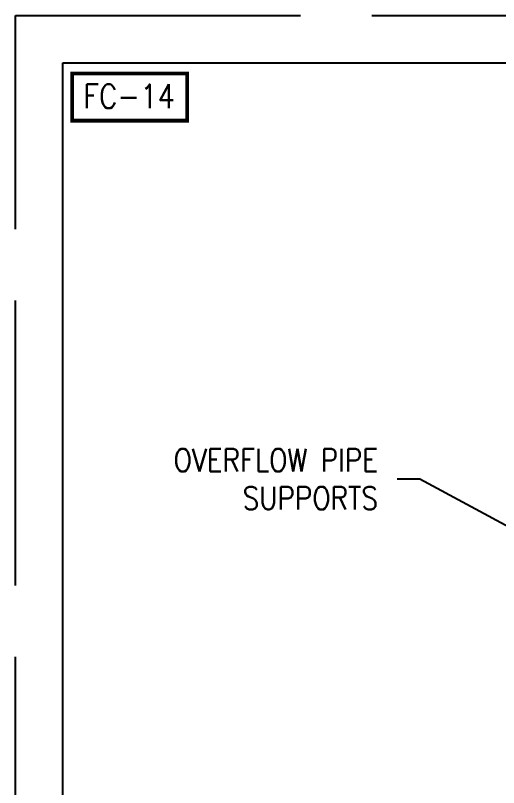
# Model space of a CAD drawing. Extents: x -36 to 1116, y 36 to 900.
# Drawn here: x -36 to 86, y 705 to 900 of the extents above; entities that cross this region are included whole.
import ezdxf

# ---------------------------------------------------------------- set-up
doc = ezdxf.new("R2010")
doc.units = 0
doc.header["$LTSCALE"] = 12
doc.header["$MEASUREMENT"] = 0
doc.linetypes.add('AM_ISO02W050', pattern=[7.5, 6, -1.5])
doc.layers.get('0').update_dxf_attribs({"linetype": 'CONTINUOUS'})
doc.layers.get('Defpoints').update_dxf_attribs({"linetype": 'CONTINUOUS'})
doc.layers.add('DIM', color=1, linetype='CONTINUOUS')
doc.layers.add('TEXT', color=4, linetype='CONTINUOUS')
doc.styles.add('ROMANS', font='ROMANS.shx', dxfattribs={"width": 0.85, "height": 5.76})
doc.styles.get("Standard").update_dxf_attribs({"font": 'sanss___.ttf'})
doc.dimstyles.get("Standard").update_dxf_attribs({"dimtxt": 0.18, "dimasz": 0.18, "dimexe": 0.18, "dimexo": 0.0625, "dimgap": 0.09, "dimtad": 0, "dimtih": 1, "dimtoh": 1, "dimdec": 4, "dimzin": 0, "dimdsep": 46, "dimtxsty": 'Standard', "dimcen": 0.09, "dimadec": 0, "dimazin": 0, "dimtfac": 1, "dimtdec": 4, "dimtofl": 0, "dimtmove": 0, "dimatfit": 3, "dimfxl": 1, "dimtolj": 1, "dimtzin": 0, "dimarcsym": 0})

msp = doc.modelspace()

# ---------------------------------------------------------------- linework, layer by layer
for p, q in [((-24, 72), (-24, 888)), ((-24, 888), (1080, 888))]:
    msp.add_line(p, q)
at = {"layer": 'Defpoints', "linetype": 'AM_ISO02W050'}
for p, q in [((-36, 36), (-36, 900)), ((-36, 900), (1116, 900))]:
    msp.add_line(p, q, dxfattribs=at)
at = {"layer": 'TEXT', "const_width": 0.96}
msp.add_lwpolyline([(-21.66394, 885.33952), (-21.66394, 873.43277), (7.39369, 873.43277), (7.39369, 885.33952)], close=True, dxfattribs=at)

# ---------------------------------------------------------------- texts
at = {"layer": 'DIM', "insert": (55.57661, 782.90915), "char_height": 5.76, "attachment_point": 6, "style": 'ROMANS'}
msp.add_mtext('OVERFLOW PIPE\\PSUPPORTS', dxfattribs=at)
at = {"layer": 'TEXT', "insert": (-18.82717, 882.62348), "char_height": 6.048, "width": 117.1626667, "attachment_point": 1, "style": 'ROMANS'}
msp.add_mtext('FC-14', dxfattribs=at)

# ---------------------------------------------------------------- leaders
at = {"layer": 'DIM', "annotation_type": 0, "has_hookline": 1, "hookline_direction": 1}
for points, text_width in [([(122.53811, 752.35238), (66.13661, 782.90915), (60.37661, 782.90915)], 57.35314), ([(100.19334, 722.53371), (95.38482, 681.0814), (89.62482, 681.0814)], 36.37029)]:
    msp.add_leader(points, dimstyle='Standard', override={"dimscale": 48, "dimtxt": 5.76, "dimasz": 0.12, "dimexe": 0.0625, "dimexo": 0.125, "dimgap": 0.1, "dimlfac": 0.333333, "dimzin": 3, "dimlunit": 4, "dimpost": '\\X', "dimtxsty": 'ROMANS', "dimcen": 0}, dxfattribs=dict(at, text_width=text_width))

doc.saveas('drawing.dxf')
